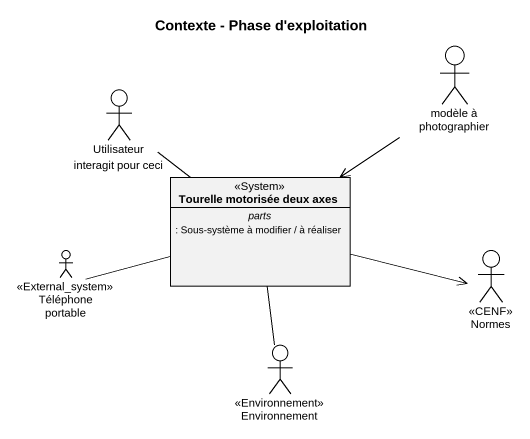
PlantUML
@startuml
title Contexte - Phase d'exploitation
allowmixing
hide circle
hide empty members
actor "modèle à photographier" as modèle_à_photographier
actor Utilisateur
class "Tourelle motorisée deux axes" as Tourelle_motorisée_deux_axes <<System>> {
  -- parts --
  : Sous-système à modifier / à réaliser
}
actor "Téléphone portable" as Téléphone_portable <<External_system>>
actor Normes <<CENF>>
actor Environnement <<Environnement>>
modèle_à_photographier --> Tourelle_motorisée_deux_axes
Utilisateur -- Tourelle_motorisée_deux_axes : interagit pour ceci
Tourelle_motorisée_deux_axes -right-> Normes
Téléphone_portable -right- Tourelle_motorisée_deux_axes
Environnement -up- Tourelle_motorisée_deux_axes
@enduml
